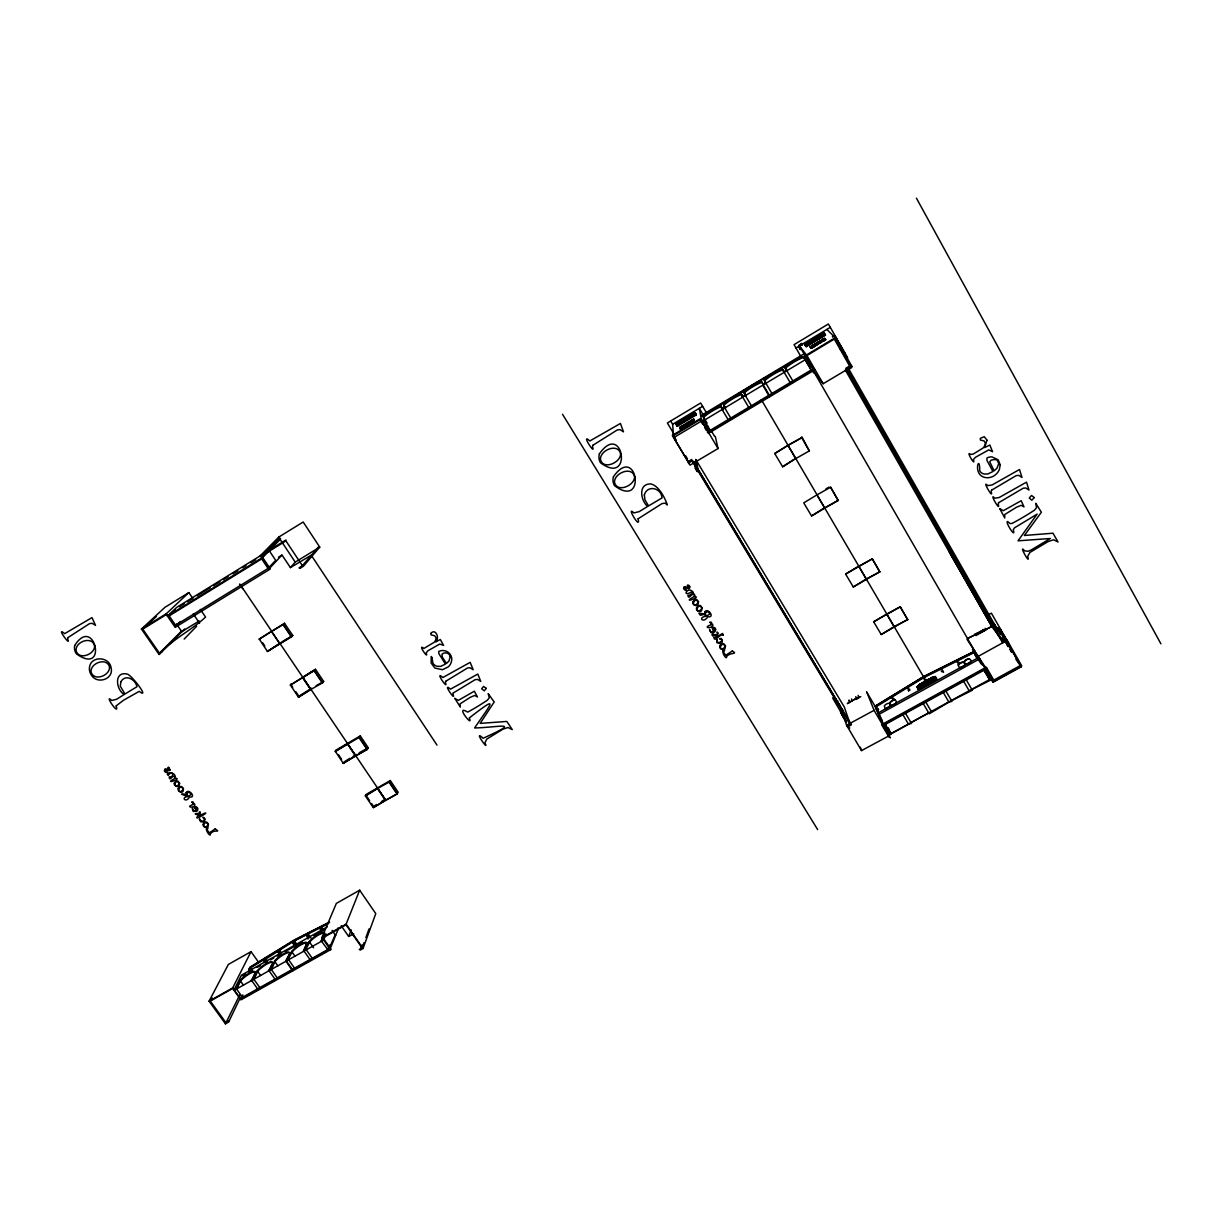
<?xml version="1.0" encoding="UTF-8"?>
<svg xmlns="http://www.w3.org/2000/svg" width="1222" height="1222" viewBox="0 0 1222 1222"><rect width="100%" height="100%" fill="white"/><g stroke="black" fill="none" stroke-linecap="round" stroke-linejoin="round"><path stroke-width="1.5" d="M337.593 928.216L338.005 929.56L336.692 930.095M838.2 500.485L830.609 487.227L816.938 494.879L824.56 507.894L838.2 500.485L830.609 487.227M89.45 669.106C88.778 655.832 109.17 655.527 111.095 667.777C114.074 679.218 97.088 684.732 91.436 675.14A10.479 9.547 35.6 0 1 89.45 669.106M782.63 466.773L795.751 458.449L782.63 466.773L774.733 453.53L788.037 445.251L801.693 437.629L809.376 451.055L801.831 436.758M365.424 795.996L377.659 788.419L385.572 800.166L373.352 807.711L365.424 795.996L365.622 794.743L390.292 780.507L398.189 792.253L397.089 794.056L385.404 800.257L377.491 788.526L389.36 781.973L397.272 793.75L373.382 807.482M347.628 743.694L335.332 751.316L343.321 763.383L343.581 762.207M266.045 957.498L265.357 958.155L267.328 960.935M767.905 376.223L767.049 376.712M762.482 379.339L766.286 377.277M761.627 379.828L756.922 382.547M290.362 684.962L298.489 697.227L298.855 696.219L295.8 691.683M362.048 944.988L360.169 950.09L363.01 948.501L375.78 913.613L359.665 890.212L336.356 903.394L321.768 937.839L323.127 939.779L321.233 940.833L327.725 949.586L329.604 945.018M359.237 949.509L362.079 947.921L363.988 942.742M365.882 937.549L369.059 928.919M341.228 925.772L348.667 936.48L351.218 929.942M315.505 669.32L290.286 685.13L314.421 670.603L322.593 682.747L310.694 689.605L302.521 677.492L315.505 669.32L323.677 681.448L322.379 683.022L314.191 670.863M321.768 937.839L346.116 924.153L359.665 890.212M335.195 934.861L328.993 948.883L330.047 949.127L241.085 998.939L242.796 994.891M336.783 930.248L338.525 928.308L329.909 949.463M323.906 939.092L326.06 933.959M228.972 1020.798L225.826 1022.554L210.306 1001.062L232.699 988.476L240.887 999.886L331.101 949.387L322.975 937.748L324.41 934.341M323.127 939.779L324.701 936.067M321.233 940.833L324.563 932.966A10.005 2.581 -35.7 0 0 318.148 934.356A10.005 2.581 -35.7 0 0 309.212 941.597L303.881 951.419L306.966 942.865A10.005 2.566 -35.8 0 0 300.643 944.194A10.005 2.566 -35.8 0 0 291.676 951.449L286.192 961.363L289.156 954.856M321.05 930.752A43.824 17.001 61.3 0 0 320.744 929.728L319.996 928.644L321.585 927.101L328.046 923.801M319.996 928.644L320.393 927.697L307.547 934.234L309.517 937.045M303.468 950.823L306.966 942.865M307.99 939.092A43.687 17.322 61.3 0 0 307.302 936.571L306.966 934.54L294.212 941.032L292.608 942.574L293.372 943.659A43.549 17.658 61.4 0 1 294.166 946.683M292.608 942.574L293.005 941.704L295.953 945.904M285.78 960.752L289.858 953.313A9.776 2.49 -36 0 0 283.779 954.519A9.776 2.49 -36 0 0 274.919 961.714L271.116 969.825L274.507 961.118A9.776 2.49 -36 0 1 283.351 953.924A9.776 2.49 -36 0 1 289.446 952.717M271.971 964.509L268.871 971.078L272.705 962.951A9.913 2.505 -36.1 0 0 266.625 964.158A9.913 2.505 -36.1 0 0 257.674 971.414L253.702 979.601L257.246 970.818A9.913 2.505 -36.1 0 1 266.213 963.578A9.913 2.505 -36.1 0 1 272.277 962.356M279.074 954.81A43.518 18.086 61.4 0 0 278.524 952.778L277.761 951.694L279.426 950.044L281.396 952.839M277.761 951.694L279.426 950.059M264.594 962.524A43.503 18.483 61.5 0 0 264.319 961.5L263.998 959.545L250.479 967.855L248.753 969.55L249.517 970.619A43.488 18.91 61.6 0 1 249.914 972.162M263.57 960.431L293.005 941.704M254.695 974.224L251.472 980.854L255.459 972.651A9.913 2.49 -36.2 0 0 249.487 973.812A9.913 2.49 -36.2 0 0 240.505 981.067L236.365 989.346L240.077 980.472A9.913 2.49 -36.2 0 1 249.059 973.216A9.913 2.49 -36.2 0 1 255.047 972.055M242.643 995.747L240.902 999.291L232.715 987.88L251.029 951.633L258.3 961.867M240.551 997.167L228.606 1022.081L225.459 1023.837L209.069 1001.169L228.361 964.448L251.029 951.633M225.459 1023.837L239.772 994.8M259.232 639.045L267.465 651.463L280.755 642.512M248.753 969.55L249.624 967.824L293.983 940.558L329.451 922.503M249.914 967.228L294.242 939.993L329.528 922.014M210.306 1001.062L212.032 997.748M328.168 923.16L325.571 924.474M324.288 925.13L321.707 926.444M320.408 927.101L317.842 928.414M316.544 929.071L313.275 930.736M312.695 931.027L310.128 932.34M308.845 932.997L306.279 934.295M302.445 936.251L304.996 934.952M301.162 936.907L297.908 938.557M297.328 938.847L294.197 940.451M390.292 780.507L389.161 782.294L397.089 794.056M343.321 763.383L355.602 755.776L347.583 743.877L355.434 755.868L367.119 749.514L368.296 747.803L360.291 735.904L335.561 750.369L335.271 751.515L359.299 737.294L367.318 749.223L343.367 763.185M721.652 642.65L722.416 640.481L720.98 638.403L719.544 638.938L721.591 639.305L722.003 640.603L719.346 642.68L716.84 642.039L717.177 639.686L716.718 642.589L720.17 643.658A3.544 3.391 -7.5 0 0 721.652 642.65M360.291 735.904L359.085 737.584L367.119 749.514M193.015 598.704L188.83 592.578L166.345 613.688L167.811 615.827L261.737 557.98L260.271 555.796L278.631 537.161L303.178 522.008L319.752 547.12L303.423 566.229L299.986 568.337L318.682 546.86M269.039 568.887L281.992 554.987L290.408 567.604L295.235 562.135L319.752 547.12M175.265 610.083L169.14 615.888L175.571 625.236L268.076 568.429L274.965 561.066M267.542 651.295L291.646 636.754L283.367 624.442L271.452 631.484L279.746 643.765L292.791 635.547L284.527 623.251L259.156 639.198L271.696 631.239L240.108 584.437M284.527 623.251L283.122 624.686L291.416 637.013M262.577 557.4L280.648 538.856M184.171 639.075L196.681 626.199M188.83 592.578L165.001 607.288L141.431 629.04L159.089 654.488C172.317 639.228 190.968 630.644 205.571 617.079L200.332 609.427M261.737 557.98L280.021 539.253M162.389 651.448L159.486 653.22L142.76 629.101L166.36 614.559L175.189 627.36L270.322 568.978L261.569 555.888L279.701 537.42M159.486 653.22L181.941 630.644M159.089 654.488L184.721 628.948M175.174 626.504L180.23 621.524M167.383 616.025L176.823 607.303L285.979 539.956M142.76 629.101L156.462 616.423M918.196 685.527C917.523 684.763 919.891 689.682 921.693 687.803M918.18 685.756L921.648 683.465L920.151 684.106M919.723 684.778L918.669 685.175M919.891 684.289L918.852 685.756L919.891 684.289L921.968 687.65L923.236 686.611L921.495 683.205M923.404 682.013C929.881 690.14 917.921 684.213 923.557 682.273M921.052 683.74L927.284 679.844L925.619 680.73L927.467 684.274L929.331 683.587M267.465 651.463L279.914 643.658L271.62 631.392M720.354 405.078L753.088 384.747L748.032 388.031M715.664 408.24L714.839 408.622M730.298 399.105L734.773 396.172M737.981 394.309L739.371 393.301M744.122 390.46L747.192 388.55M744.412 390.597L747.452 388.703M750.491 386.794L752.172 385.755M300.459 695.211L311.625 688.246M298.55 697.059L310.923 689.345M298.489 697.227L310.877 689.514L302.689 677.4M695.792 461.366L696.616 460.862L695.715 459.411L844.265 706.942L849.794 722.981M788.19 445.327L774.733 453.53M345.169 761.23L349.92 758.282M353.082 756.326L356.244 754.356M838.216 500.287L811.545 515.959L803.74 502.868L817.136 494.773M824.575 507.68L811.545 515.959M365.454 795.782L377.69 788.205M376.682 804.488L373.535 806.428L371.564 803.511M381.417 801.571L384.563 799.616M141.431 629.04L166.345 613.688M261.569 555.888L285.917 540.888L302.46 565.786L299.023 567.879M179.344 606.769L184.216 603.76M187.47 601.759L192.343 598.749M197.216 595.756L210.215 587.736M213.468 585.735L219.96 581.733M223.214 579.732L228.086 576.723M232.959 573.729L237.832 570.72M242.704 567.711L245.958 565.71M250.831 562.716L255.719 559.707M169.14 615.888L261.691 558.897L268.076 568.429M866.398 578.907L853.292 586.972L845.624 574.096L872.355 558.851L879.825 571.896L866.199 579.014L858.73 566.26L872.355 558.851M199.217 620.959L181.757 631.652L176.518 624.045M894.275 626.535L881.245 634.508L873.669 621.799L900.308 606.799L907.686 619.676L894.076 626.626L886.714 614.055L900.308 606.799M886.897 613.948L873.669 621.799M841.301 708.516L698.587 470.699M856.011 699.534L860.777 696.632M875.013 706.194L923.481 676.621L974.728 651.097M875.181 706.331L923.572 676.789L974.851 651.265L812.569 369.533M875.273 706.56L923.695 677.019L974.988 651.479M973.919 652.792L975.324 651.998L923.985 677.553L876.449 706.56L877.152 707.003L875.624 708.042M925.344 680.883C932.126 689.33 918.898 683.174 925.497 681.143M799.157 344.91C802.976 345.811 797.63 345.062 799.982 346.193M800.868 343.886L801.724 343.367C803.908 346.544 799.249 342.954 801.693 345.169M799.402 345.352L800.227 344.68M801.113 344.329L801.953 343.657L802.548 344.65M799.57 345.551L800.716 345.536M801.281 344.528L802.136 344.008M795.98 347.995L830.303 327.359M799.723 345.826L800.578 345.307M801.433 344.803L802.289 344.283M800.242 347.323C799.432 348.805 798.042 345.887 799.875 346.636L810.766 365.302M798.562 347.247L799.875 346.636M825.278 335.042L823.903 332.644L825.492 335.134L806.276 346.681L804.733 344.161L823.995 332.735M806.276 346.681L804.931 345.032L823.689 332.964L825.049 335.042L806.413 346.238L805.099 344.13L823.979 332.781M805.023 344.528L824.285 333.026M799.753 349.278C800.99 349.752 801.021 347.766 799.86 348.728M808.765 343.153L810.232 342.313M820.909 335.867L822.345 334.996M809.025 343.458L810.476 342.603M821.184 336.157L822.818 335.592M805.772 345.994L823.109 335.576M278.57 557.11L281.839 555.155M715.282 436.391L718.047 448.55L690.094 465.108L673.673 437.659L672.635 424.278L702.635 406.315M810.629 342.527L813.058 342.359M821.932 336.111L822.803 336.524M810.11 346.834L824.514 338.189L825.69 339.777L824.514 340.495L823.2 339.013L824.346 340.22M810.522 347.063L811.729 346.391M813.195 345.505L811.988 346.177L812.981 347.43L814.158 346.712L812.92 345.184L814.158 346.712M815.945 345.658L814.677 344.13L816.586 343.474M816.846 343.275L818.343 342.42M818.618 342.206L820.268 341.274L821.26 342.466L819.366 343.153M824.056 340.403L822.91 339.181L824.224 340.694C823.017 342.404 820.298 339.334 823.216 339.502M823.475 339.288L824.682 338.616L825.415 339.502M810.797 347.384L813.47 345.826M815.211 344.726L820.542 341.58M822.284 340.48L824.972 338.922M810.965 347.674L812.691 347.613L811.454 346.055L812.172 347.002M812.431 346.788L813.745 346.132M815.486 345.047L817.136 344.1M817.396 343.886L818.908 343.031M819.168 342.832L820.833 341.885M822.574 340.785L823.781 340.113M824.04 339.899L825.262 339.227M811.5 348.316L810.278 346.773L811.332 348.026L825.537 339.517L824.544 338.586M811.209 348.133L825.705 339.441M700.695 415.816L804.122 353.769L807.192 357.71L804.931 359.054L803.221 356.793A11.151 1.497 -30.9 0 0 793.536 361.406A11.151 1.497 -30.9 0 0 785.028 367.7L792.849 380.959M832.365 336.737L834.519 335.454L845.288 354.334L844.31 352.623M832.808 336.86L834.534 335.821L844.891 353.937M834.763 335.882L835.344 337.257M701.856 416.213L705.094 414.273M708.332 412.333L713.19 409.416M718.047 406.498L721.286 404.558M726.143 401.641L729.381 399.701M739.096 393.881L743.954 390.964M748.811 388.046L752.049 386.106M756.907 383.189L760.145 381.249M763.383 379.309L768.241 376.391M773.098 373.474L776.337 371.534M781.209 368.616L784.448 366.676M787.686 364.736L792.543 361.819M769.402 376.177L770.838 375.322M835.466 337.333L836.23 338.463M799.402 345.948L806.932 355.541L835.985 338.036M836.306 339.136L837.07 340.266M723.088 409.706L720.965 406.132A10.815 1.466 -31.3 0 0 711.876 410.378A10.815 1.466 -31.3 0 0 703.292 416.733L703.857 419.635L673.673 437.659M728.113 419.635L721.744 408.927L724.386 407.338L723.577 404.558A10.861 1.482 -31.2 0 1 732.131 398.235A10.861 1.482 -31.2 0 1 741.342 393.912L742.777 397.287M748.704 407.338L742.35 396.57L745.008 394.966L743.969 392.338A10.769 1.451 -31.1 0 1 752.385 386.076A10.769 1.451 -31.1 0 1 761.642 381.738L762.07 382.455A10.769 1.466 -31.1 0 0 752.813 386.794A10.769 1.466 -31.1 0 0 744.397 393.056L745.435 395.699M784.28 372.42L782.386 369.304A11.09 1.497 -31 0 0 772.823 373.825A11.09 1.497 -31 0 0 764.285 380.149L765.552 382.654L762.879 384.258L769.218 395.088M783.852 371.687L786.54 370.083M702.803 421.116L806.78 358.794M837.635 341.732L837.039 340.434M838.002 342.129L839.667 344.482M839.422 344.054L838.491 342.42M676.469 423.774L695.486 413.005L695.853 415.22L677.217 426.356L675.995 424.309L694.539 412.608L695.929 414.945M675.965 423.881L694.631 412.746M681.937 421.529L680.669 422.247M695.547 413.387L693.959 415.205M677.08 424.92L677.141 423.973M680.593 422.812L681.983 421.957M693.225 415.251L695.624 413.83M677.019 425.516L695.608 414.395M681.8 422.659L684.809 420.857M687.818 419.054L690.812 417.267M693.668 418.993L693.943 420.719L680.18 428.953L679.997 427.181L693.668 418.993L694.111 420.994L692.95 421.682L692.309 420.261L691.331 421.254M680.043 427.639L682.93 427.685L682.563 425.638L682.93 427.685M681.479 426.784L682.731 425.928M687.894 422.949C689.865 419.635 690.705 424.263 688.23 424.523L687.65 423.515M692.599 420.139L693.745 419.406M679.997 427.181L680.257 428.311L682.777 426.341M689.62 422.247L684.366 425.47L684.656 426.661L686.229 425.73L686 423.958M692.446 421.132L691.469 422.094L693.913 419.681M680.089 428.082L682.67 426.554M684.381 425.531L689.529 422.445M691.24 421.422L693.989 420.169M684.427 425.959L689.452 421.972M693.974 420.124L691.53 422.552L692.477 420.567M684.595 426.203L686.168 425.256M685.893 424.095L686.458 425.134L687.879 424.233M692.889 421.269L694.05 420.551M685.954 424.584L686.504 425.546L687.94 424.691L687.711 422.949M673.429 433.764L673.78 434.558M839.758 345.001L840.4 345.765M840.644 346.193L841.225 347.567M707.034 426.539L707.752 426.111L708.806 431.183M810.354 364.584L809.621 365.027L813.883 369.38L708.531 432.466L700.298 418.642L672.329 435.414L688.811 462.848L692.523 460.633M840.003 348.606L840.812 349.584M841.927 349.003L841.332 347.858M842.355 349.202L842.905 350.714M842.844 350.057L844.371 353.28M707.339 432.053L813.455 368.647M843.287 351.05L843.638 351.997M708.195 433.489L815.059 369.67M813.776 371.946L813.226 372.695L814.264 372.786M290.408 567.604L311.243 555.216L437.002 745.115M688.093 461.672L691.82 459.457M849.641 365.989L845.777 368.296L1002.62 642.848L1006.409 640.756L1020.492 665.44L993.746 680.089L986.307 667.166L881.642 724.692L889.188 737.355M850.909 366.386L847.045 368.677L1003.125 641.978L1006.913 639.885L1021.775 665.944L993.547 681.402L985.955 668.235L882.758 724.967L883.873 725.226L879.733 715.114M846.968 369.227L850.329 367.211L834.305 339.12M814.86 372.802L823.154 383.723L851.978 366.569L834.504 335.439M689.514 464.039L688.46 463.062M848.236 369.609L851.597 367.608L834.733 338.02L805.833 355.358L814.31 370.113M695.792 461.427L696.632 460.923L698.113 471.02L697.243 471.539L695.364 468.408L694.432 461.733M695.364 468.408L696.235 467.889L695.287 461.229M282.251 641.642L292.791 635.547M753.791 384.334L786.556 365.378M756.724 383.097L759.855 381.295M762.986 379.492L766.118 377.69M316.147 685.695L323.677 681.448M306.539 935.487L308.143 933.944L311.075 938.145M293.372 943.659L294.578 942.972L293.815 941.902M278.524 952.778L279.731 952.091L278.967 951.022M307.302 936.571L308.509 935.884A43.702 17.291 61.3 0 1 309.074 937.916M264.319 961.5L265.525 960.828L264.762 959.744M320.744 929.728L321.966 929.041L321.218 927.956M327.313 926.841L241.406 975.202L234.089 989.789L235.938 988.751M242.277 975.782L245.591 973.919M248.906 972.04L252.236 970.176M257.216 967.366L260.53 965.502M270.505 959.896L273.82 958.017M277.15 956.154L280.464 954.29M285.444 951.48L295.403 945.874M298.733 944.01L302.048 942.131M313.672 935.594L323.647 929.988M209.069 1001.169L232.715 987.88M322.975 937.748L346.04 924.794L362.079 947.921M251.045 980.258L253.275 979.005M268.443 970.482L270.688 969.229M235.296 989.683L323.066 940.405M801.663 437.797L787.991 445.434L795.721 458.632L809.407 450.857M240.031 998.695L329.619 948.532M988.018 615.017L991.363 613.154L1009.189 644.269M975.874 635.547L986.291 629.758L985.1 628.337M994.647 626.168L995.655 627.512M996.74 628.994L999.122 627.68L1000.436 629.91M1002.3 632.95L999.122 628.016L997.289 628.688M996.404 628.352L997.763 629.834L999.856 628.673M997.931 630.155L1000.024 628.994M1001.398 631.362L1003.018 634.722M1002.071 632.553L1004.148 636.708M1003.43 634.936L1006.317 640.16M923.297 677.981L924.687 677.202M940.268 669.442L942.055 669.335L940.268 669.457M926.276 680.196L925.726 679.172L924.336 679.951L926.536 680.639M975.736 652.624L973.873 652.731L976.592 657.436M908.557 690.766L909.947 689.987L909.504 689.071L908.114 689.85L908.633 690.888M943.308 671.565L942.819 670.679L941.398 671.458L943.644 672.146M1005.095 638.174L1007.081 641.825M1003.751 639.61L1002.666 637.059L1004.606 640.236M1004.056 639.748L1003.797 638.602M966.999 639.335L978.165 656.397L1006.409 640.756M1007.508 642.039L1009.815 646.041L999.779 628.566M1007.982 643.398L993.119 622.67M918.654 685.405L920.105 684.717M920.334 684.473L921.785 683.785M923.756 682.701L922.503 683.74L923.71 682.609M927.697 680.532L926.154 681.723L927.651 680.44M931.638 678.347L930.37 679.386L931.79 678.607L930.446 678.317M931.867 678.103C934.509 675.415 929.728 680.074 933.409 680.99C936.724 681.021 933.44 675.308 932.065 678.454L931.683 677.782M933.562 677.171L935.166 676.759M918.807 685.664L920.212 684.885M920.487 684.732L921.892 683.953M922.457 683.648L923.863 682.869M924.183 682.808L925.68 681.525M926.108 681.632L927.788 680.7M928.078 680.547L929.759 679.615M930.324 679.295L931.729 678.515M932.019 678.363L933.425 677.584M933.486 677.049C933.425 676.041 938.206 684.076 935.013 676.499M892.977 700.252L894.367 699.488L893.954 698.556L892.564 699.32L893.053 700.389M933.776 677.263L935.426 676.545L937.014 679.463L918.348 689.758L916.867 686.795L918.577 685.909M933.761 677.523L935.105 676.789M959.82 663.363L959.285 662.492L957.88 663.271L958.399 664.142L959.896 663.5M976.592 653.923L975.171 654.717L975.966 656.061L977.447 655.374M919.02 686.138L920.578 685.618M920.716 685.206L922.274 684.687M928.308 681.005L930.156 680.333M917.386 687.161L918.944 686.642M922.732 684.213L924.244 683.602M924.412 683.281L926.261 682.609M926.383 682.197L928.231 681.525M930.614 679.86L932.126 679.249M932.31 678.928L933.868 678.409M934.005 677.996L935.563 677.477M878.129 709.386C874.448 711.464 880.298 710.41 877.732 708.439L876.342 709.203L877.671 710.975L875.762 707.767M847.228 726.525L850.405 724.753L692.049 460.923M924.749 683.923L926.597 683.251M928.705 681.754L930.538 681.066M930.95 680.501L932.523 679.982M975.721 655.572L977.157 654.793M878.481 709.799L877.091 710.562A46.436 2.154 60.2 0 1 877.976 711.708M917.753 687.91L919.311 687.39M919.448 686.978L920.96 686.367M922.656 685.435L921.235 686.199M923.114 684.946L924.626 684.335M926.78 682.93L928.613 682.258M932.707 679.661L934.219 679.05M934.402 678.729L935.915 678.118M848.251 726.525L851.428 724.768L693.317 461.274M919.54 687.864L918.287 688.903L919.494 687.772M921.235 686.932L919.922 687.879L921.189 686.84M922.931 686L921.663 687.039L922.87 685.909M928.857 682.731L927.315 683.923M930.828 681.647L929.285 682.838L930.782 681.54M976.195 656.688L977.615 655.893M923.588 685.863L924.855 684.824L923.649 685.954M925.283 684.931L926.826 683.724L925.329 685.023M927.269 683.831L928.812 682.64M931.5 681.494L932.768 680.455L931.546 681.586M933.196 680.562L934.463 679.524L933.241 680.654M934.891 679.631L936.159 678.577L934.952 679.722M890.364 705.827L885.476 708.867L884.377 706.285A2.872 0.932 -29.6 0 1 886.515 704.04A2.872 0.932 -29.6 0 1 889.402 703.505L890.517 706.087L889.402 703.505M877.915 713.037L978.853 657.39L986.108 668.465M977.936 659.697L979.357 658.902M979.784 658.811L878.542 714.61L881.826 720.125M987.071 668.51L883.155 725.624L875.089 706.133M890.41 737.889L889.158 735.781L890.899 733.933L908.542 724.279L902.936 714.748M923.236 703.582L929.239 713.816L948.914 702.146L951.923 701.382L945.935 691.117M951.526 700.71L972.284 690.231L966.312 679.921M971.902 689.559L992.31 679.249M911.398 723.271L908.542 724.279M984.199 668.541L993.135 682.258L1021.317 666.769L999.122 628.016M825.996 488.831L829.112 487.12M359.253 752.721L368.296 747.803M858.134 695.364L858.776 697.044L847.289 703.628L849.641 702.36L848.878 700.405M849.764 701.932L852.223 700.832L851.49 698.969M841.698 713.709L840.553 711.937L842.584 710.837L841.989 709.127L842.798 710.486M840.843 712.12L842.477 711.235M842.951 711.922L840.919 713.022L846.143 721.881L845.41 720.323M841.103 713.006L842.844 712.304M841.469 713.327L841.744 714.091M841.821 714.565L844.463 718.735M842.829 715.634L841.255 712.93M842.737 716.107L844.188 717.94M845.639 720.72L846.357 722.263M874.097 710.318L888.974 735.843L861.51 750.598L846.571 725.226L874.097 710.318L866.581 691.621M849.764 728.052L849.534 727.67M879.825 571.652L853.292 586.972M907.671 619.432L881.245 634.508M348.667 936.48L353.738 933.929M991.806 626.428L967.488 638.526L994.891 625.022L991.836 626.55L949.341 552.069M927.223 679.875L928.98 679.218M928.827 679.065L930.614 678.454M929.423 679.127L927.605 679.676M933.852 677.11C924.855 677.675 936.984 686.382 931.393 677.905M743.144 390.948L742.441 391.376M806.703 346.422L805.329 344.161M845.624 574.096L858.745 566.03M834.733 336.05L835.741 337.593M826.851 329.436L836.474 338.891M836.062 338.708L836.963 339.747M839.972 345.582L842.691 350.134M843.776 351.905L844.158 352.715M823.964 333.591L825.492 335.134M848.343 362.766L851.978 366.569M823.032 341.396L821.994 340.174M821.092 342.175L820.13 341.244M819.473 343.153L818.801 342.527M817.686 344.222L817.044 343.581M817.396 344.39L816.296 343.153L817.564 344.68M812.981 347.43L812.156 346.468M810.125 346.849L811.194 348.117M798.669 346.758L798.791 347.598M808.582 362.17L808.674 362.292A49.17 0.916 59.9 0 1 808.338 361.773M809.422 363.56L813.959 369.472M805.359 359.787L803.633 357.527A11.151 1.512 -30.9 0 0 793.949 362.124A11.151 1.512 -30.9 0 0 785.456 368.433M1002.407 637.472L1004.499 639.854M1006.638 643.337L1006.088 642.604L1006.928 644.07M1010.304 649.753L1009.754 649.004L1010.304 649.982M1011.129 651.402L1011.679 652.151L1011.068 651.082M1003.125 641.978L991.836 626.55L845.303 369.976M1015.925 659.345L1021.317 666.769M974.896 633.913L975.996 635.425M236.533 988.995L242.506 997.32M240.077 980.472L243.453 985.192M257.246 970.818L260.622 975.553M250.479 967.855L252.45 970.619M249.96 968.878L250.724 969.947A43.488 18.88 61.6 0 1 250.999 970.971M253.87 979.265L259.828 987.605M251.64 980.518L257.598 988.858M271.284 969.489L277.226 977.875M269.039 970.742L274.981 979.128M274.507 961.118L277.868 965.869M291.676 951.449L295.037 956.23M288.178 959.148L294.548 968.175M288.025 959.484L292.089 952.06A10.005 2.566 -35.8 0 1 301.055 944.789A10.005 2.566 -35.8 0 1 307.379 943.46M286.345 961.011L292.287 969.428M285.933 961.256L292.73 970.864M983.114 629.452L984.138 630.903M306.294 949.815L312.236 958.262M305.729 949.555L309.624 942.193A10.005 2.581 -35.7 0 1 317.705 935.456A10.005 2.581 -35.7 0 1 324.64 933.134M303.606 950.487L309.976 959.53M297.206 945.125L294.258 940.94L297.16 945.217M293.631 941.322L296.579 945.507M982.824 629.605L983.847 631.056M309.212 941.597L313.535 947.783M321.615 927.009L323.54 929.911M323.265 939.443L330.459 949.738M980.838 630.705L981.862 632.156M332.079 930.385L335.607 935.456M346.116 924.153L363.01 948.501M979.143 631.652L980.151 633.103M978.165 634.218L976.882 632.92L977.875 634.371M193.229 613.933L199.583 623.22M262.745 642.909L264.807 645.964M290.683 684.137L292.73 687.161M338.57 754.814L341.58 759.259M366.615 796.209L369.579 800.593M279.991 643.505L385.602 799.936M239.573 584.101L242.643 588.653M269.084 550.45L276.233 561.158M261.905 557.812L269.207 568.704M278.631 537.161L295.235 562.135M980.594 661.621L982.595 664.707M984.932 669.366L991.042 678.745L889.372 734.468L885.14 724.203M978.257 659.391L981.22 663.974M989.728 679.783L983.42 669.519M785.028 367.7L786.968 370.816M969.443 658.994C974.667 661.667 964.265 667.411 964.326 661.82A2.933 0.932 -28.5 0 1 966.388 659.605A2.933 0.932 -28.5 0 1 969.443 658.994L969.596 659.254A2.933 0.932 -28.5 0 0 967.885 659.269M963.471 662.293C968.649 664.997 958.262 670.725 958.354 665.104A2.918 0.932 -28.6 0 1 960.431 662.904A2.918 0.932 -28.6 0 1 963.471 662.293L963.623 662.553A2.918 0.932 -28.6 0 0 960.584 663.164A2.918 0.932 -28.6 0 0 958.506 665.379L958.354 665.104M562.517 414.273L817.655 829.601M693.791 462.619L695.746 465.872M698.678 470.76L841.439 708.668M693.699 462.558L695.654 465.811M676.27 440.226L673.475 435.567L699.977 419.681L702.742 424.324M685.588 455.73L687.451 458.83M670.679 420.994L672.635 424.278M674.223 434.421L667.38 422.965L700.664 403.016L707.248 414.121M673.429 433.917L673.964 435.154M969.275 690.995L963.684 681.372M703.398 420.368L707.431 427.12M882.36 724.295L889.051 735.522M704.575 427.41L706.423 430.511M688.123 423.667L687.543 422.659L687.94 424.691M687.772 423.392L684.488 425.363M686.397 424.691L685.832 423.683L686.229 425.73M683.984 421.162L684.091 422.018M682.395 423.026L682.136 421.896M684.656 426.661L684.274 424.63L684.534 425.745M682.609 426.066L680.348 429.228M682.701 426.936L681.571 427.624M681.693 427.517L681.143 426.493L681.494 428.555M678.714 423.408L678.622 422.888M677.355 424.706L676.927 423.912M675.949 423.744L677.339 426.066M703.292 416.733L707.095 423.148M710.944 430.251L714.473 436.162M867.131 692.752L878.236 711.708M878.725 712.747L879.428 713.923M703.857 419.635L710.257 430.312M885.293 724.447L890.792 733.689M718.047 448.55L701.672 420.948L699.29 408.331L702.956 414.518M695.792 414.105L695.333 413.082L695.471 413.891M695.853 415.22L694.34 412.914L695.425 415.129M693.791 413.632L694.172 414.625M693.821 414.365L693.791 414.9M694.249 415.037L693.943 413.922M690.736 416.198L690.384 415.663M692.706 419.971L692.798 421.407M692.843 420.857L692.248 419.849L692.675 421.865M691.27 420.811L691.53 422.552M687.375 418.23L687.085 417.832M687.497 419.07L686.978 418.504M837.192 700.618L837.635 701.382L837.376 700.603M723.577 404.558L725.7 408.148M724.386 407.338L730.756 418.061M905.517 713.327L911.52 723.516M895.115 700.007L895.268 700.267A2.872 0.932 -29.5 0 0 892.381 700.802A2.872 0.932 -29.5 0 0 890.242 703.047L890.074 702.787A2.872 0.932 -29.5 0 1 892.213 700.542A2.872 0.932 -29.5 0 1 895.115 700.007C899.713 702.971 889.448 708.638 890.074 702.787M921.739 683.694L920.533 684.824L920.227 684.06M923.236 686.611L921.648 683.465M919.998 688.734L918.593 689.514L917.233 686.642M743.969 392.338L746.092 395.928M925.848 702.161L931.439 711.723M745.008 394.966L751.362 405.75M832.564 697.854L846.632 721.973M840.553 711.937L846.327 721.866M943.323 692.553L948.914 702.146M762.757 385.174L769.57 396.829M761.367 399.731L923.985 677.553M858.776 697.044L856.576 698.572L855.782 696.647M856.133 698.465L853.781 699.748M872.371 559.08L879.825 571.896M900.324 607.059L907.686 619.676M764.285 380.149L766.393 383.754M765.507 382.547L771.876 393.484M782.386 369.304L790.16 382.562M978.165 656.397L993.135 682.258M972.483 649.615L976.302 656.214M964.326 661.82L964.479 662.08A2.933 0.932 -28.5 0 1 967.213 659.529M805.237 345.23L805.588 345.933M806.932 355.541L823.154 383.723M813.042 369.64L815.059 372.985M799.539 346.59L800.028 347.43M800.517 348.27L800.99 349.11M799.112 346.498L799.891 347.644M800.089 348.178L800.853 349.339M804.29 355.174L806.703 359.329M805.527 357.909L809.697 365.118M980.487 661.637L982.259 664.722M799.631 348.438L800.349 349.584M804.931 359.054L811.209 369.991L803.221 356.793M984.153 670.114L989.576 679.554M801.433 357.466L794.04 344.65L828.379 323.983L847.625 357.74M999.122 627.68L1009.525 645.873M1007.478 644.804L1008.394 646.407M1006.027 642.512L1006.867 643.979M1007.371 645.063L1008.211 646.53M1002.697 637.319L1004.362 640.236M1007.096 645.017L1008.013 646.606M998.175 629.956L1000.818 634.554M1002.391 637.227L1003.17 638.801M995.441 626.703L996.251 628.093M818.893 342.511L819.626 343.443M818.877 343L818.053 342.099L818.801 343.015M816.143 339.594L815.074 338.509M817.121 343.581L817.854 344.497M814.937 344.421L815.685 345.368M848.312 368.158L994.891 625.022M820.023 338.173L818.282 339.227M916.424 198.163L1160.9 643.811M929.331 678.836C933.959 682.579 928.155 685.573 927.315 679.829M765.98 383.387L764.712 380.867A11.09 1.497 -31 0 1 773.236 374.543A11.09 1.497 -31 0 1 782.798 370.022M928.72 712.9L911.001 722.599M761.642 381.738L763.307 384.991M893.251 698.938L893.679 699.87M888.363 727.823L890.899 733.933M884.209 724.218L889.158 735.781M741.342 393.912L742.35 396.57M849.153 700.252L849.87 702.115M860.303 747.207L861.51 750.598M842.187 709.02L842.768 710.73M839.407 704.346L846.571 725.226M724.814 408.056L724.004 405.276A10.861 1.482 -31.2 0 1 732.543 398.952A10.861 1.482 -31.2 0 1 741.769 394.63M722.171 409.645L721.392 406.85A10.815 1.482 -31.3 0 0 712.304 411.096A10.815 1.482 -31.3 0 0 703.704 417.45L704.284 420.353M720.965 406.132L721.744 408.927M707.263 426.341L708.149 430.602M707.003 426.417L708.073 431.626M694.539 412.608L676.377 423.637L677.645 426.066M692.767 420.414L692.95 421.682M696.754 468.163L697.243 471.539M689.559 421.834L689.804 423.576M695.593 464.94L696.311 469.966M688.23 424.523L687.833 422.491L688.062 424.248M686.199 419.467L686.306 420.307M686.504 425.546L686.122 423.515L686.336 425.271M681.784 428.372L681.418 426.325L681.616 428.097M681.311 426.784L681.448 428.082M677.003 424.049L677.217 426.356M976.332 656.764A47.001 0.779 59.7 0 1 975.966 656.061M321.966 929.041A43.839 16.971 61.3 0 1 322.409 930.568M279.731 952.091A43.534 18.055 61.4 0 1 280.403 954.626M294.578 942.972A43.549 17.627 61.4 0 1 295.128 945.003M265.525 960.828A43.503 18.452 61.5 0 1 265.938 962.356M806.337 358.443A49.17 0.916 59.9 0 1 805.802 357.557M191.854 802.151L193.32 803.328A1.955 1.787 27.7 0 1 192.877 804.534C183.85 807.895 197.17 808.231 194.512 803.816L193.275 804.427L193.397 802.136L191.854 802.151M692.767 591.998C692.294 593.739 695.96 594.075 694.463 596.58C702.558 596.962 680.058 604.157 693.836 596.855A1.909 1.833 -7 0 0 694.417 595.267C691.82 591.417 688.811 601.102 687.864 595.267C688.505 595.756 693.454 594.136 692.355 591.54C680.685 598.368 687.971 585.475 692.767 591.998M192.434 808.338L192.755 810.171A1.787 1.619 27.4 0 0 194.099 810.98L196.177 810.385L194.191 807.024A2.123 1.925 27.4 0 1 195.459 806.764L196.803 807.238A2.245 2.032 27.4 0 1 197.674 808.261L197.765 809.758A3.009 2.734 27.4 0 1 196.941 811.164L193.351 811.454L192.434 808.338M689.804 586.804C689.788 591.784 684.549 584.956 684.03 588.637C687.681 589.355 686.718 591.723 684.335 589.584C681.311 583.337 690.048 589.844 689.269 586.209C684.87 585.674 688.918 583.536 689.804 586.804M168.712 767.401L169.995 770.395C168.514 771.632 162.511 768.088 166.146 771.861C170.545 772.487 162.511 773.266 164.787 769.249L165.291 768.775C176.09 771.464 164.573 767.355 168.712 767.401M431.977 657.635L432.97 663.347A6.446 6.141 21.8 0 0 437.736 666.357L440.821 666.311L445.434 664.065L438.942 653.785L438.683 651.586A7.653 7.301 21.6 0 1 443.372 650.547C448.871 650.791 453.179 656.382 451.376 661.713A10.861 10.341 21.7 0 1 448.123 666.968L442.456 669.717L434.956 668.098L431.106 663.011L431.259 656.504L431.977 657.635M168.285 775.13C163.656 772.503 176.274 770.639 175.311 778.231C183.239 778.551 162.129 785.242 174.731 778.49A1.833 1.665 29.2 0 0 175.158 777.009C172.501 773.832 169.629 782.538 169.171 776.825C174.746 777.956 173.264 769.096 168.285 775.13M186.141 792.62L186.492 794.392C177.159 793.231 183.208 794.712 187.837 796.545C180.276 797.218 186.202 803.587 189.502 796.973C196.925 798.21 188.662 787.854 186.141 792.62M199.232 814.83C188.448 824.85 218.051 806.612 199.461 815.578C201.172 812.63 199.858 809.636 198.774 813.577C193.091 812.997 194.94 814.738 199.232 814.83M486.28 688.383L484.324 690.842L481.667 688.796L483.545 686.413L486.28 688.383M644.33 494.925L644.956 499.829L648.546 505.908L662.034 497.904C661.255 487.685 647.309 484.63 644.33 494.925M715.618 629.361L715.481 630.476A3.131 3.009 -7.4 0 1 714.473 631.988C710.654 636.723 708.47 625.527 710.119 630.949A1.864 1.787 -7.3 0 0 711.464 631.82L713.724 631.163L711.922 627.543A2.215 2.123 -7.5 0 1 713.297 627.253L714.687 627.757A2.337 2.245 -7.5 0 1 715.512 628.856L715.618 629.361M116.166 705.888C119.939 717.62 103.045 692.446 111.721 700.45L116.594 699.274L124.125 694.524C115.891 689.452 113.799 671.107 127.119 674.025C131.319 674.605 150.657 700.069 139.186 691.362L123.422 700.313L116.166 705.888M197.414 808.384L196.452 810.217L195.046 807.971L196.36 807.391L197.414 808.384M986.948 440.164L984.627 447.573L989.835 445.007L992.554 451.712L988.797 449.879L975.462 457.272L973.399 459.579C976.149 468.133 965.044 449.467 970.558 454.431L973.231 454.08L983.068 448A7.668 7.225 -36.3 0 0 985.375 443.082L984.092 440.928L980.441 440.073L980.243 438.408L984.229 436.682L986.948 440.164M94.613 645.827C94.949 654.564 78.636 660.567 76.085 650.623C75.26 641.443 92.2 635.715 94.613 645.827M109.568 667.136C109.858 675.827 93.62 681.769 91.07 671.886C90.291 662.752 107.169 657.085 109.568 667.136M430.816 633.393L431.137 634.921L434.635 635.73L436.01 637.731A7.103 6.767 23.8 0 1 434.253 642.268L423.912 648.439C416.565 642.528 429.396 660.965 426.127 652.915L427.868 650.791L439.783 644.04L443.632 645.415L440.348 639.534L435.674 641.886C440.027 638.251 435.628 627.803 430.816 633.393M199.446 819.397L200.668 821.734L203.234 822.009A3.391 3.086 26.8 0 0 204.548 821.077C206.686 817.197 199.614 816.006 204.716 818.862C203.142 823.888 199.003 819.366 199.675 818.74L199.446 819.397M215.225 828.852L209.436 832.808L207.358 830.395A4.689 4.262 26.1 0 1 208 828.012C202.989 827.187 211.07 838.781 210.383 833.816C214.232 828.455 221.488 833.48 215.225 828.852M179.603 783.241C173.738 792.207 173.249 777.039 179.603 783.241M183.499 788.786C177.633 797.737 177.159 782.584 183.499 788.786M488.311 693.775L489.243 697.823L487.502 700.069A248.112 237.221 39.9 0 1 467.69 712.12C453.744 703.658 474.258 728.862 469.248 718.001C500.44 693.699 491.473 703.017 474.594 727.961C501.127 727.258 521.809 720.644 483.118 738.271C471.891 727.808 490.129 753.317 484.92 742.793L486.753 739.111L502.975 729.137L507.985 727.518L512.262 729.61L506.84 721.438L480.154 723.393L494.192 701.993L488.311 693.775M208.458 824.254C202.577 833.099 202.165 818.114 208.458 824.254M1000.176 464.772L999.504 468.958A11.731 11.029 -34.6 0 1 995.548 474.655C990.843 478.963 982.091 479.07 978.822 472.99C975.4 466.621 979.861 456.386 979.723 470.821A6.981 6.553 -34.5 0 0 984.52 474.044L987.819 473.983L992.936 471.524L986.994 460.434L986.918 458.067A8.279 7.79 -34.7 0 1 992.02 456.921L998.267 459.9L1000.176 464.772M723.332 635.135C719.789 633.072 715.053 643.154 713.755 637.502C717.222 638.358 716.734 633.974 712.808 636.005C709.096 632.156 719.529 637.594 717.039 632.018C719.957 634.004 716.504 633.47 716.749 636.738L722.584 633.454L723.332 635.135M450.276 656.596L448.948 661.056L446.504 663.439L442.379 657.253L441.936 654.244C444.411 651.616 449.742 652.823 450.276 656.596M454.859 698.404L460.312 707.095L460.007 703.903L470.302 697.304L474.701 695.455L477.481 696.983L474.335 691.209L458.326 700.359L454.859 698.404M709.875 622.303L711.326 623.556A2.047 1.97 -7.4 0 1 710.761 624.854C700.97 628.398 714.885 628.963 712.563 624.075L711.173 624.748L711.525 622.273L709.875 622.303M74.649 645.583L74.45 647.813A10.524 9.577 36.9 0 0 76.451 653.892C108.666 676.774 94.476 614.04 74.649 645.583M67.806 637.685L67.668 639.121C71.777 648.118 54.654 625.114 64.659 633.653L91.986 617.614L95.545 625.389L92.108 623.312L89.634 623.571L67.806 637.685M704.682 612.039L704.895 613.948L698.862 613.261L700.435 615.308L704.208 614.361L706.117 616.27C697.395 617.141 703.215 624.121 707.843 616.728C715.634 618.133 707.63 606.799 704.682 612.039M638.113 518.785C641.168 531.433 625.328 504.396 633.867 512.935L639.167 511.636L647.629 506.458C640.511 500.44 637.899 483.591 650.822 483.912C659.406 485.837 665.73 499.767 667.304 505.007L665.18 503.174L662.11 503.54L638.113 518.785M1034.209 497.583L1031.903 500.241L1029.26 498.057L1031.49 495.46L1034.209 497.583M174.318 783.165L174.242 783.73A2.765 2.505 28.9 0 0 174.746 785.303C182.475 791.153 179.313 775.359 174.318 783.165M178.213 788.694L178.152 789.275A2.75 2.505 28.5 0 0 178.656 790.848C186.355 796.668 183.208 780.919 178.213 788.694M203.203 824.163L203.127 824.728A2.734 2.49 26.5 0 0 203.631 826.286C211.284 832.06 208.214 816.464 203.203 824.163M715.221 628.994L714.045 630.964L712.747 628.566L714.198 627.925L715.221 628.994M620.623 453.973C620.44 462.955 602.782 470.317 600.445 459.273C600.185 449.788 618.439 442.761 620.623 453.973M634.615 476.931C634.401 485.852 616.805 493.153 614.483 482.171C614.269 472.746 632.446 465.781 634.615 476.931M732.299 650.975L725.776 655.267L723.791 652.67A4.888 4.674 -7.8 0 1 724.692 650.104C719.346 649.019 726.998 661.744 726.693 656.351C730.619 651.998 738.439 654.656 732.299 650.975M698.572 601.957C691.683 611.672 692.202 595.297 698.572 601.957M702.222 607.914C695.318 617.599 695.837 601.255 702.222 607.914M1035.874 503.403L1036.485 507.772L1034.408 510.216A267.572 254.65 -49.5 0 1 1012.152 523.367L1010.059 523.581L1007.738 521.565C1004.301 520.618 1016.414 540.17 1013.267 529.722L1014.413 527.904L1037.142 514.095L1018.033 540.827L1050.355 538.505L1031.444 549.793L1028.282 551.259L1024.647 550.893C1017.514 542.4 1031.215 567.207 1027.626 556.422L1029.932 552.436L1048.155 541.545L1053.654 539.773L1058.023 542.003L1052.997 533.204L1024.372 535.48L1041.373 512.262L1035.874 503.403M725.532 646.041C718.628 655.618 719.208 639.457 725.532 646.041M445.648 681.326L445.419 682.686C448.856 691.24 433.703 669.381 442.838 677.507L470.18 662.355L473.158 669.717L469.966 667.747L467.552 667.976L445.648 681.326M453.27 692.966L453.041 694.325C456.463 702.833 441.356 681.051 450.475 689.162L477.802 674.07L480.765 681.402L477.558 679.432L475.159 679.676L453.27 692.966M998.802 463.413L996.969 468.255L994.143 470.837L989.759 461.84L991.118 460.129L995.227 459.441L997.091 460.19L998.802 463.413M999.749 508.612L1004.744 517.991L1004.728 514.523L1016.337 507.329L1021.195 505.297L1024.005 506.931L1021.21 500.715L1003.277 510.72L999.749 508.612M599.376 453.836L598.963 456.249A10.815 10.738 2.5 0 0 600.537 462.802C633.393 486.952 623.174 419.94 599.376 453.836M592.807 445.327L592.533 446.885C596.137 456.631 579.915 431.809 589.814 440.989L620.409 423.469L623.495 431.855L620.012 429.625L617.354 429.915L592.807 445.327M613.429 476.779L613.001 479.177A10.799 10.662 -2.1 0 0 614.559 485.684C647.11 510.063 636.983 442.853 613.429 476.779M692.95 601.896L692.828 602.522A2.872 2.765 -7 0 0 693.225 604.218C701.168 610.435 698.724 593.464 692.95 601.896M696.601 607.853L696.479 608.48A2.872 2.765 -7.1 0 0 696.861 610.175C704.804 616.377 702.36 599.437 696.601 607.853M719.941 645.98L719.804 646.591A2.856 2.734 -7.5 0 0 720.201 648.271C728.068 654.427 725.7 637.655 719.941 645.98M991.546 490.19L991.179 491.672C994.112 500.928 981.067 478.566 987.743 485.638L992.081 484.966L1019.499 469.508L1021.989 477.466L1018.751 475.343L1016.169 475.633L991.546 490.19M998.573 502.746L998.206 504.212C1001.139 513.439 988.14 491.137 994.784 498.194L999.122 497.537L1026.511 482.155L1028.985 490.068L1025.762 487.96L1023.181 488.235L998.573 502.746M120.917 681.739L120.26 686.092L124.95 694.02L136.986 686.688C135.489 679.371 125.408 673.689 120.917 681.739M187.821 792.513L187.333 792.925A2.108 1.925 28.1 0 0 187.134 794.712L188.112 796.393L191.228 794.499L189.563 792.406L187.821 792.513M706.484 611.917L705.919 612.375A2.2 2.108 -7.7 0 0 705.552 614.299L706.423 616.102L709.921 614.055L708.348 611.779L706.484 611.917M924.657 677.141L923.618 678.592L924.657 677.141M908.496 687.008L907.442 688.46L908.496 687.008M893.007 696.448L891.938 697.915L893.007 696.448M958.079 660.506L957.07 661.942L958.079 660.506M929.667 679.447L928.124 680.639L929.606 679.356M924.092 683.342L922.885 684.473L924.092 683.342M931.974 678.989L930.767 680.119L931.974 678.989M920.808 686.107L919.601 687.238L920.808 686.107M924.474 684.076L923.267 685.206L924.474 684.076M934.066 678.79L932.86 679.921L934.066 678.79M935.762 677.859L934.555 678.989L935.762 677.859M267.221 961.546L265.235 958.766L267.206 961.561"/></g></svg>
